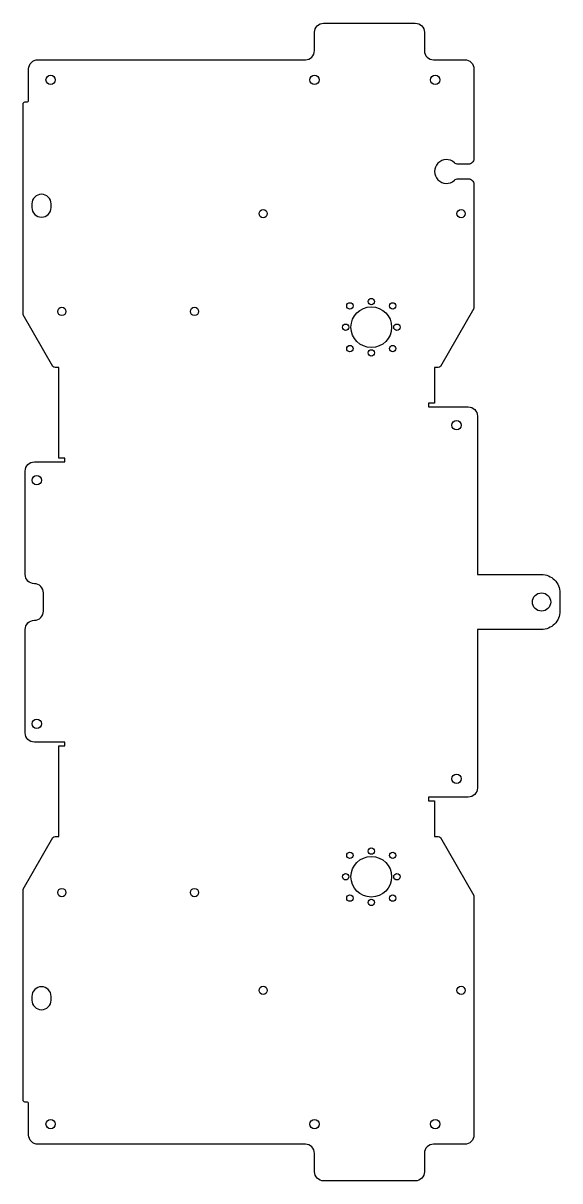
# Model space of a CAD drawing. Header units: millimetres. Extents: x -224 to 69, y -20 to 612.
import ezdxf

# ---------------------------------------------------------------- set-up
doc = ezdxf.new("R2010")
doc.units = ezdxf.units.MM
doc.header["$MEASUREMENT"] = 0

msp = doc.modelspace()

# ---------------------------------------------------------------- linework, layer by layer
for points in [[(-222.9, 281.07, -0.414214), (-217.9, 286.07, 0.414214), (-212.9, 291.07), (-212.9, 301.07, 0.414214), (-217.9, 306.07, -0.414214), (-222.9, 311.07), (-222.9, 367.57, -0.414214), (-217.9, 372.57), (-201.19, 372.57), (-201.19, 374.57), (-204.5, 374.57), (-204.5, 424.1), (-206.5, 424.1, -0.302472), (-207.74, 424.71), (-224, 452.87), (-224, 568.14, -0.414214), (-223, 569.14), (-222, 569.14, 0.414214), (-221, 570.14), (-221, 587.14, -0.414214), (-216, 592.14), (-70, 592.14, 0.414214), (-65, 597.14), (-65, 607.14, -0.414214), (-60, 612.14), (-10, 612.14, -0.414214), (-5, 607.14), (-5, 597.14, 0.414214), (0, 592.14), (17, 592.14, -0.414214), (22, 587.14), (22, 538.14, -0.414214), (19, 535.14), (13.42, 535.14, -0.187763), (11.39, 535.93, 2.274659), (11.39, 526.35, -0.187763), (13.42, 527.14), (19, 527.14, -0.414214), (22, 524.14), (22, 456.33), (3.74, 424.71, -0.302472), (2.5, 424.1), (0.5, 424.1), (0.5, 404.57), (-2.81, 404.57), (-2.81, 402.57), (18.9, 402.57, -0.414214), (23.9, 397.57), (23.9, 311.07), (58.9, 311.07, -0.414214), (68.9, 301.07), (68.9, 291.07, -0.414214), (58.9, 281.07), (23.9, 281.07), (23.9, 194.57, -0.414214), (18.9, 189.57), (-2.81, 189.57), (-2.81, 187.57), (0.5, 187.57), (0.5, 168.05), (2.5, 168.05, -0.302472), (3.74, 167.43), (22, 135.81), (22, 5, -0.414214), (17, 0), (0, 0, 0.414214), (-5, -5), (-5, -15, -0.414214), (-10, -20), (-60, -20, -0.414214), (-65, -15), (-65, -5, 0.414214), (-70, 0), (-216, 0, -0.414214), (-221, 5), (-221, 22, 0.414214), (-222, 23), (-223, 23, -0.414214), (-224, 24), (-224, 139.27), (-207.74, 167.43, -0.302472), (-206.5, 168.05), (-204.5, 168.05), (-204.5, 217.57), (-201.19, 217.57), (-201.19, 219.57), (-217.9, 219.57, -0.414214), (-222.9, 224.57)], [(-219.25, 513.44), (-219.25, 511.44, 1), (-208.75, 511.44), (-208.75, 513.44, 1)], [(-219.25, 80.71), (-219.25, 78.71, 1), (-208.75, 78.71), (-208.75, 80.71, 1)]]:
    msp.add_lwpolyline(points, format="xyb", close=True)
for centre, radius in [((-209, 581.14), 2.55), ((-65, 581.14), 2.55), ((0.9, 581.14), 2.55), ((-93, 508.14), 2.25), ((15, 508.14), 2.25), ((-34, 460.1), 1.75), ((-202.9, 454.73), 2.25), ((-130.5, 454.73), 2.25), ((-45.67, 457.76), 1.75), ((-34, 446.1), 11.1), ((-22.33, 457.76), 1.75), ((-48, 446.1), 1.75), ((-20, 446.1), 1.75), ((-45.67, 434.43), 1.75), ((-34, 432.1), 1.75), ((-22.33, 434.43), 1.75), ((12.55, 392.57), 2.55), ((-216.55, 362.57), 2.55), ((58.9, 296.07), 5), ((-216.55, 229.57), 2.55), ((12.55, 199.57), 2.55), ((-45.67, 157.72), 1.75), ((-34, 160.05), 1.75), ((-22.33, 157.72), 1.75), ((-34, 146.05), 11.1), ((-48, 146.05), 1.75), ((-20, 146.05), 1.75), ((-202.9, 137.41), 2.25), ((-130.5, 137.41), 2.25), ((-45.67, 134.38), 1.75), ((-34, 132.05), 1.75), ((-22.33, 134.38), 1.75), ((-93, 84), 2.25), ((15, 84), 2.25), ((-209, 11), 2.55), ((-65, 11), 2.55), ((0.9, 11), 2.55)]:
    msp.add_circle(centre, radius)

doc.saveas('drawing.dxf')
